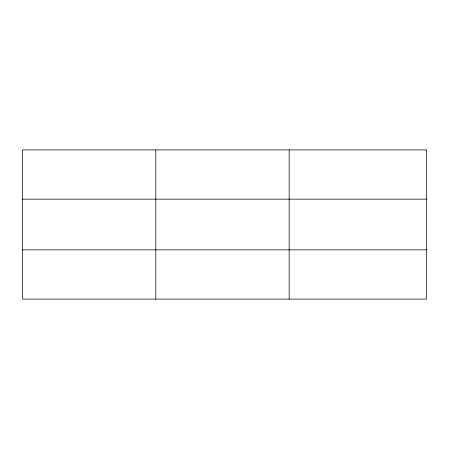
<?xml version="1.0" encoding="UTF-8"?>
<svg xmlns="http://www.w3.org/2000/svg" width="449" height="449" viewBox="0 0 449 449"><rect width="100%" height="100%" fill="white"/><g stroke="black" fill="none" stroke-linecap="round" stroke-linejoin="round"><path stroke-width="0.67" d="M155.803 149.904L155.803 299.096M289.156 149.904L289.156 299.096M22.45 199.137L426.55 199.137M22.45 249.863L426.55 249.863M426.55 149.904L426.55 299.096L22.45 299.096L22.45 149.904L426.55 149.904"/></g></svg>
